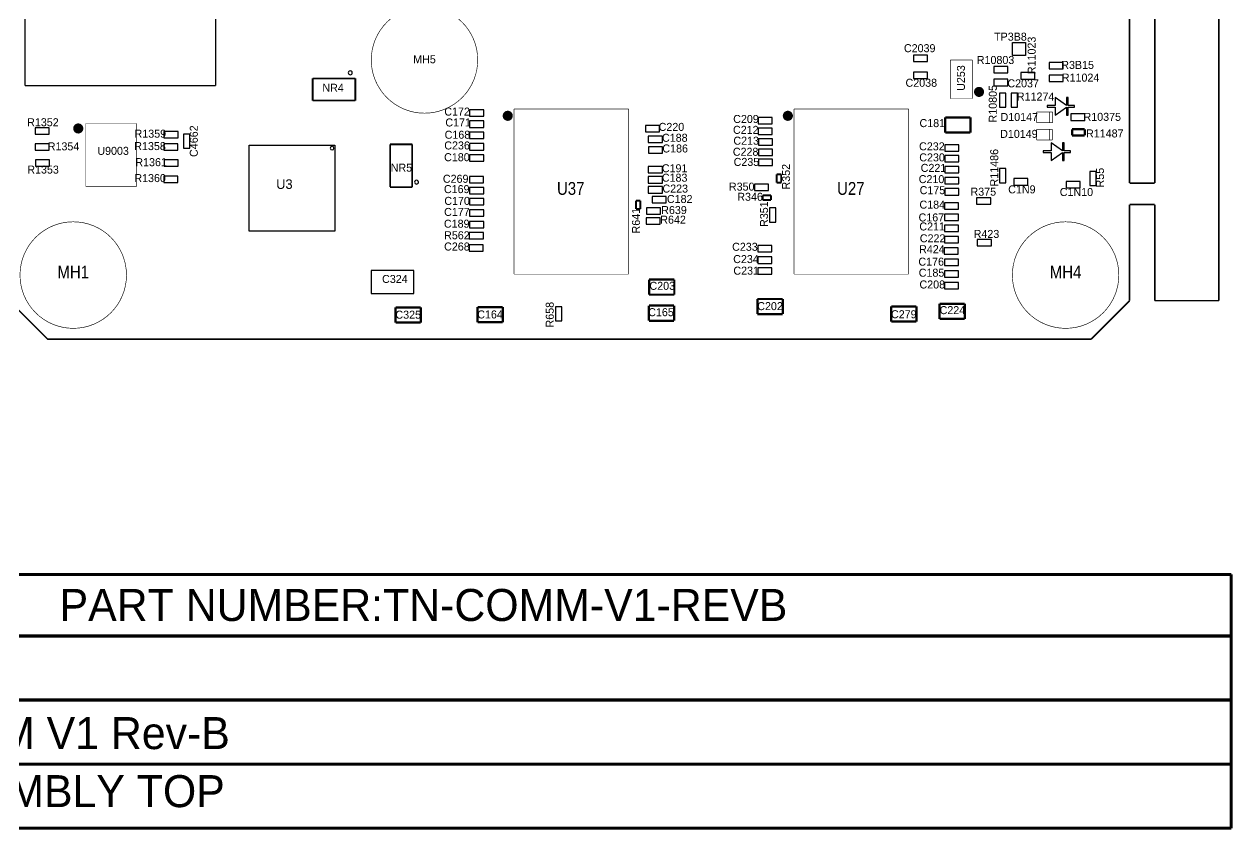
# Model space of a CAD drawing. Extents: x -47 to 97, y -39 to 102.
# Drawn here: x 1.2 to 97.1, y -38.9 to 25 of the extents above; entities that cross this region are included whole.
import ezdxf
from ezdxf.enums import TextEntityAlignment as Align

# ---------------------------------------------------------------- set-up
doc = ezdxf.new("R2010")
doc.units = 0
for name, color, linetype in [('BG_OUTLINE', 254, 'CONTINUOUS'), ('DF_FILM_LABEL_OUTLINE', 85, 'CONTINUOUS'), ('PG_ASSEMBLY_TOP', 111, 'CONTINUOUS'), ('RD_ASSEMBLY_TOP', 142, 'CONTINUOUS')]:
    doc.layers.add(name, color=color, linetype=linetype)

msp = doc.modelspace()

# ---------------------------------------------------------------- linework, layer by layer
at = {"layer": 'BG_OUTLINE', "const_width": 0.127}
for points in [[(95.979996, 3.048), (95.979996, 98.552)], [(88.9, 12.3698), (88.9, 36.7792)], [(90.899996, 12.3698), (90.899996, 36.7792)], [(88.9, 12.3698), (90.899996, 12.3698)], [(88.9, 10.668), (90.899996, 10.668)], [(88.9, 3.048), (88.9, 10.668)], [(90.899996, 3.048), (90.899996, 10.668)], [(3.048, 0), (0, 3.048)], [(88.9, 3.048), (85.852, 0)], [(90.899996, 3.048), (95.979996, 3.048)], [(3.048, 0), (85.852, 0)]]:
    msp.add_lwpolyline(points, dxfattribs=at)
at = {"layer": 'BG_OUTLINE'}
msp.add_lwpolyline([(3.048, -0.000406), (85.851187, -0.000406)], dxfattribs=at)
at = {"layer": 'DF_FILM_LABEL_OUTLINE', "const_width": 0.254}
for points in [[(-46.674227, -18.670727), (96.962773, -18.670727)], [(96.962773, -18.661583), (96.962773, -38.787527)], [(-46.674227, -23.547527), (96.950073, -23.547527)], [(-46.674227, -28.627527), (96.924673, -28.627527)], [(96.962773, -33.707527), (96.962773, -33.669427)], [(-46.674227, -33.707527), (96.962773, -33.707527)], [(96.962773, -38.787527), (-46.674227, -38.787527)]]:
    msp.add_lwpolyline(points, dxfattribs=at)
at = {"layer": 'PG_ASSEMBLY_TOP'}
for points, const_width in [([(1.260704, 20.089393), (1.260704, 34.059393)], 0.1016), ([(16.373704, 33.932393), (16.373704, 20.089393)], 0.1016), ([(76.42799, 22.131706), (74.678007, 22.131706)], 0.050013), ([(74.678007, 22.131706), (74.678007, 19.081699)], 0.050013), ([(76.42799, 19.081699), (76.42799, 22.131706)], 0.050013), ([(16.373704, 20.089393), (1.260704, 20.089393)], 0.1016), ([(27.471141, 20.671257), (24.071123, 20.671257)], 0.1524), ([(24.071123, 20.671257), (24.071123, 18.921247)], 0.1524), ([(27.471141, 18.921247), (27.471141, 20.671257)], 0.1524), ([(24.071123, 18.921247), (27.471141, 18.921247)], 0.1524), ([(40.043887, 18.252491), (40.043887, 5.152492)], 0.050013), ([(49.143895, 18.252491), (40.043887, 18.252491)], 0.050013), ([(49.143895, 5.152492), (49.143895, 18.252491)], 0.050013), ([(62.269091, 18.252491), (62.269091, 5.152492)], 0.050013), ([(71.369098, 18.252491), (62.269091, 18.252491)], 0.050013), ([(71.369098, 5.152492), (71.369098, 18.252491)], 0.050013), ([(74.678007, 19.081699), (76.42799, 19.081699)], 0.050013), ([(76.268707, 17.577206), (74.267111, 17.577206)], 0.180289), ([(74.267111, 17.577206), (74.267111, 16.378504)], 0.180289), ([(76.268707, 16.378504), (76.268707, 17.577206)], 0.180289), ([(82.786296, 18.017312), (81.536311, 18.017312)], 0.050013), ([(81.536311, 18.017312), (81.536311, 17.167403)], 0.050013), ([(82.536309, 18.017312), (82.536309, 17.167403)], 0.050013), ([(82.786296, 17.167403), (82.786296, 18.017312)], 0.050013), ([(10.079838, 17.100321), (6.079846, 17.100321)], 0.050013), ([(6.079846, 17.100321), (6.079846, 12.100331)], 0.050013), ([(10.079838, 12.100331), (10.079838, 17.100321)], 0.050013), ([(74.267111, 16.378504), (76.268707, 16.378504)], 0.180289), ([(82.777635, 16.641978), (81.52765, 16.641978)], 0.050013), ([(81.52765, 16.641978), (81.52765, 15.791993)], 0.050013), ([(81.536311, 17.167403), (82.786296, 17.167403)], 0.050013), ([(82.527648, 16.641978), (82.527648, 15.791993)], 0.050013), ([(82.777635, 15.791993), (82.777635, 16.641978)], 0.050013), ([(85.338691, 16.648557), (84.337881, 16.648557)], 0.180289), ([(84.337881, 16.648557), (84.337881, 16.150768)], 0.180289), ([(85.338691, 16.150768), (85.338691, 16.648557)], 0.180289), ([(30.22407, 15.453182), (30.22407, 12.053189)], 0.1524), ([(31.974053, 15.453182), (30.22407, 15.453182)], 0.1524), ([(31.974053, 12.053189), (31.974053, 15.453182)], 0.1524), ([(81.52765, 15.791993), (82.777635, 15.791993)], 0.050013), ([(84.337881, 16.150768), (85.338691, 16.150768)], 0.180289), ([(61.252405, 13.067995), (60.896805, 13.067995)], 0.1524), ([(60.896805, 13.067995), (60.896805, 12.407595)], 0.1524), ([(60.896805, 12.407595), (61.252405, 12.407595)], 0.1524), ([(61.252405, 12.407595), (61.252405, 13.067995)], 0.1524), ([(6.079846, 12.100331), (10.079838, 12.100331)], 0.050013), ([(30.22407, 12.053189), (31.974053, 12.053189)], 0.1524), ([(50.083009, 10.979912), (49.727409, 10.979912)], 0.1524), ([(49.727409, 10.979912), (49.727409, 10.319512)], 0.1524), ([(50.083009, 10.319512), (50.083009, 10.979912)], 0.1524), ([(60.446107, 11.398809), (59.785707, 11.398809)], 0.1524), ([(59.785707, 11.398809), (59.785707, 11.043209)], 0.1524), ([(59.785707, 11.043209), (60.446107, 11.043209)], 0.1524), ([(60.446107, 11.043209), (60.446107, 11.398809)], 0.1524), ([(49.727409, 10.319512), (50.083009, 10.319512)], 0.1524), ([(40.043887, 5.152492), (49.143895, 5.152492)], 0.050013), ([(52.774494, 4.726305), (50.772898, 4.726305)], 0.180289), ([(50.772898, 4.726305), (50.772898, 3.527603)], 0.180289), ([(52.774494, 3.527603), (52.774494, 4.726305)], 0.180289), ([(62.269091, 5.152492), (71.369098, 5.152492)], 0.050013), ([(50.772898, 3.527603), (52.774494, 3.527603)], 0.180289), ([(61.37369, 3.180004), (59.372094, 3.180004)], 0.180289), ([(59.372094, 3.180004), (59.372094, 1.9812)], 0.180289), ([(61.37369, 1.9812), (61.37369, 3.180004)], 0.180289), ([(75.82281, 2.799994), (73.821188, 2.799994)], 0.180289), ([(73.821188, 2.799994), (73.821188, 1.601191)], 0.180289), ([(75.82281, 1.601191), (75.82281, 2.799994)], 0.180289), ([(32.659701, 2.513406), (30.658105, 2.513406)], 0.180289), ([(30.658105, 2.513406), (30.658105, 1.314602)], 0.180289), ([(32.659701, 1.314602), (32.659701, 2.513406)], 0.180289), ([(39.161999, 2.539492), (37.160403, 2.539492)], 0.180289), ([(37.160403, 2.539492), (37.160403, 1.340688)], 0.180289), ([(39.161999, 1.340688), (39.161999, 2.539492)], 0.180289), ([(52.758492, 2.655697), (50.756896, 2.655697)], 0.180289), ([(50.756896, 2.655697), (50.756896, 1.456893)], 0.180289), ([(52.758492, 1.456893), (52.758492, 2.655697)], 0.180289), ([(59.372094, 1.9812), (61.37369, 1.9812)], 0.180289), ([(71.984159, 2.592781), (69.982537, 2.592781)], 0.180289), ([(69.982537, 2.592781), (69.982537, 1.394003)], 0.180289), ([(71.984159, 1.394003), (71.984159, 2.592781)], 0.180289), ([(30.658105, 1.314602), (32.659701, 1.314602)], 0.180289), ([(37.160403, 1.340688), (39.161999, 1.340688)], 0.180289), ([(50.756896, 1.456893), (52.758492, 1.456893)], 0.180289), ([(69.982537, 1.394003), (71.984159, 1.394003)], 0.180289), ([(73.821188, 1.601191), (75.82281, 1.601191)], 0.180289)]:
    msp.add_lwpolyline(points, dxfattribs=dict(at, const_width=const_width))
for points, const_width in [([(37.175008, 22.142399, 1), (28.724987, 22.142501, 1), (37.175008, 22.142399)], 0.050013), ([(77.153008, 19.606692, 0.99999), (76.753009, 19.606743, 1.00001), (77.153008, 19.606692)], 0.399999), ([(39.756893, 17.709591, 1), (39.356843, 17.709693, 1), (39.756893, 17.709591)], 0.399999), ([(61.982096, 17.709591, 1), (61.582046, 17.709693, 1), (61.982096, 17.709591)], 0.399999), ([(5.676595, 16.706037, 1.000013), (5.276418, 16.706012, 0.999987), (5.676595, 16.706037)], 0.399999), ([(9.305011, 5.08, 1), (0.854989, 5.08, 1), (9.305011, 5.08)], 0.050013), ([(88.045011, 5.08, 1), (79.594989, 5.08, 1), (88.045011, 5.08)], 0.050013)]:
    msp.add_lwpolyline(points, format="xyb", dxfattribs=dict(at, const_width=const_width))
for points in [[(79.611728, 23.515117), (80.627728, 23.515117)], [(79.611728, 22.499117), (79.611728, 23.515117)], [(80.627728, 23.515117), (80.627728, 22.499117)], [(72.873006, 22.520453), (71.755406, 22.520453)], [(71.755406, 22.520453), (71.755406, 22.012453)], [(72.873006, 22.012453), (72.873006, 22.520453)], [(80.627728, 22.499117), (79.611728, 22.499117)], [(71.755406, 22.012453), (72.873006, 22.012453)], [(72.87514, 21.16521), (71.75754, 21.16521)], [(71.75754, 21.16521), (71.75754, 20.65721)], [(72.87514, 20.65721), (72.87514, 21.16521)], [(79.243936, 21.626678), (78.126336, 21.626678)], [(78.126336, 21.626678), (78.126336, 21.118678)], [(78.126336, 21.118678), (79.243936, 21.118678)], [(79.243936, 21.118678), (79.243936, 21.626678)], [(80.274058, 21.132495), (80.274058, 20.624495)], [(81.391658, 21.132495), (80.274058, 21.132495)], [(81.391658, 20.624495), (81.391658, 21.132495)], [(82.520536, 21.950883), (82.520536, 21.442883)], [(83.638136, 21.950883), (82.520536, 21.950883)], [(82.520536, 21.442883), (83.638136, 21.442883)], [(83.638136, 21.442883), (83.638136, 21.950883)], [(71.75754, 20.65721), (72.87514, 20.65721)], [(79.239669, 20.606817), (78.122069, 20.606817)], [(78.122069, 20.606817), (78.122069, 20.098817)], [(79.239669, 20.098817), (79.239669, 20.606817)], [(80.274058, 20.624495), (81.391658, 20.624495)], [(82.521654, 20.927568), (82.521654, 20.419568)], [(83.639254, 20.927568), (82.521654, 20.927568)], [(82.521654, 20.419568), (83.639254, 20.419568)], [(83.639254, 20.419568), (83.639254, 20.927568)], [(78.122069, 20.098817), (79.239669, 20.098817)], [(79.075178, 19.511772), (78.567178, 19.511772)], [(78.567178, 19.511772), (78.567178, 18.394172)], [(79.075178, 18.394172), (79.075178, 19.511772)], [(80.012845, 19.511772), (79.504845, 19.511772)], [(79.504845, 19.511772), (79.504845, 18.394172)], [(80.012845, 18.394172), (80.012845, 19.511772)], [(78.567178, 18.394172), (79.075178, 18.394172)], [(79.504845, 18.394172), (80.012845, 18.394172)], [(82.993586, 18.520969), (82.358586, 18.520969)], [(82.358586, 18.520969), (82.358586, 18.393969)], [(82.358586, 18.393969), (82.993586, 18.393969)], [(83.893584, 18.520969), (82.993586, 19.155969)], [(82.993586, 19.155969), (82.993586, 18.520969)], [(82.993586, 18.393969), (82.993586, 17.758969)], [(82.993586, 17.758969), (83.893584, 18.393969)], [(84.020584, 19.155969), (83.893584, 19.155969)], [(83.893584, 19.155969), (83.893584, 18.520969)], [(83.893584, 18.393969), (83.893584, 17.758969)], [(84.020584, 18.520969), (84.020584, 19.155969)], [(84.528584, 18.520969), (84.020584, 18.520969)], [(84.020584, 17.758969), (84.020584, 18.393969)], [(84.020584, 18.393969), (84.528584, 18.393969)], [(84.528584, 18.393969), (84.528584, 18.520969)], [(37.646508, 18.183403), (36.528908, 18.183403)], [(36.528908, 18.183403), (36.528908, 17.675403)], [(36.528908, 17.675403), (37.646508, 17.675403)], [(37.646508, 17.303293), (36.528908, 17.303293)], [(36.528908, 17.303293), (36.528908, 16.795293)], [(37.646508, 17.675403), (37.646508, 18.183403)], [(37.646508, 16.795293), (37.646508, 17.303293)], [(60.54819, 17.568596), (59.43059, 17.568596)], [(59.43059, 17.568596), (59.43059, 17.060596)], [(60.54819, 17.060596), (60.54819, 17.568596)], [(83.893584, 17.758969), (84.020584, 17.758969)], [(85.348572, 17.853762), (84.230972, 17.853762)], [(84.230972, 17.853762), (84.230972, 17.345762)], [(84.230972, 17.345762), (85.348572, 17.345762)], [(85.348572, 17.345762), (85.348572, 17.853762)], [(2.055368, 16.759326), (2.055368, 16.251326)], [(3.172968, 16.759326), (2.055368, 16.759326)], [(3.172968, 16.251326), (3.172968, 16.759326)], [(12.277344, 16.478707), (12.277344, 15.970707)], [(13.394944, 16.478707), (12.277344, 16.478707)], [(13.394944, 15.970707), (13.394944, 16.478707)], [(36.528908, 16.795293), (37.646508, 16.795293)], [(37.646508, 16.423208), (36.528908, 16.423208)], [(36.528908, 16.423208), (36.528908, 15.915208)], [(37.646508, 15.915208), (37.646508, 16.423208)], [(50.47549, 16.946194), (50.47549, 16.438194)], [(51.59309, 16.946194), (50.47549, 16.946194)], [(50.47549, 16.438194), (51.59309, 16.438194)], [(51.59309, 16.438194), (51.59309, 16.946194)], [(59.43059, 17.060596), (60.54819, 17.060596)], [(60.54819, 16.737508), (59.43059, 16.737508)], [(59.43059, 16.737508), (59.43059, 16.229508)], [(60.54819, 16.229508), (60.54819, 16.737508)], [(2.055368, 16.251326), (3.172968, 16.251326)], [(2.0574, 15.489326), (2.0574, 14.981326)], [(3.175, 15.489326), (2.0574, 15.489326)], [(3.175, 14.981326), (3.175, 15.489326)], [(13.375843, 15.491562), (12.258243, 15.491562)], [(12.258243, 15.491562), (12.258243, 14.983562)], [(12.277344, 15.970707), (13.394944, 15.970707)], [(13.375843, 14.983562), (13.375843, 15.491562)], [(14.331798, 16.261182), (13.823798, 16.261182)], [(13.823798, 16.261182), (13.823798, 15.143582)], [(14.331798, 15.143582), (14.331798, 16.261182)], [(36.528908, 15.915208), (37.646508, 15.915208)], [(37.646508, 15.503703), (36.528908, 15.503703)], [(36.528908, 15.503703), (36.528908, 14.995703)], [(37.646508, 14.995703), (37.646508, 15.503703)], [(50.707493, 16.098901), (50.707493, 15.590901)], [(51.825093, 16.098901), (50.707493, 16.098901)], [(50.707493, 15.590901), (51.825093, 15.590901)], [(51.825093, 15.590901), (51.825093, 16.098901)], [(59.43059, 16.229508), (60.54819, 16.229508)], [(60.562109, 15.892399), (59.444509, 15.892399)], [(59.444509, 15.892399), (59.444509, 15.384399)], [(59.444509, 15.384399), (60.562109, 15.384399)], [(60.562109, 15.384399), (60.562109, 15.892399)], [(74.229316, 15.411983), (74.229316, 14.903983)], [(75.346916, 15.411983), (74.229316, 15.411983)], [(75.346916, 14.903983), (75.346916, 15.411983)], [(83.567245, 14.931746), (82.667246, 15.566746)], [(82.667246, 15.566746), (82.667246, 14.931746)], [(83.694245, 15.566746), (83.567245, 15.566746)], [(83.567245, 15.566746), (83.567245, 14.931746)], [(83.694245, 14.931746), (83.694245, 15.566746)], [(2.0574, 14.981326), (3.175, 14.981326)], [(12.258243, 14.983562), (13.375843, 14.983562)], [(13.823798, 15.143582), (14.331798, 15.143582)], [(36.528908, 14.995703), (37.646508, 14.995703)], [(37.646508, 14.623593), (36.528908, 14.623593)], [(36.528908, 14.623593), (36.528908, 14.115593)], [(37.646508, 14.115593), (37.646508, 14.623593)], [(50.721412, 15.253792), (50.721412, 14.745792)], [(51.839012, 15.253792), (50.721412, 15.253792)], [(50.721412, 14.745792), (51.839012, 14.745792)], [(51.839012, 14.745792), (51.839012, 15.253792)], [(60.562109, 15.0749), (59.444509, 15.0749)], [(59.444509, 15.0749), (59.444509, 14.5669)], [(59.444509, 14.5669), (60.562109, 14.5669)], [(60.562109, 14.5669), (60.562109, 15.0749)], [(74.229316, 14.903983), (75.346916, 14.903983)], [(74.229316, 14.561591), (74.229316, 14.053591)], [(75.346916, 14.561591), (74.229316, 14.561591)], [(75.346916, 14.053591), (75.346916, 14.561591)], [(82.667246, 14.931746), (82.032246, 14.931746)], [(82.032246, 14.931746), (82.032246, 14.804746)], [(82.032246, 14.804746), (82.667246, 14.804746)], [(82.667246, 14.804746), (82.667246, 14.169746)], [(82.667246, 14.169746), (83.567245, 14.804746)], [(83.567245, 14.804746), (83.567245, 14.169746)], [(84.202245, 14.931746), (83.694245, 14.931746)], [(83.694245, 14.169746), (83.694245, 14.804746)], [(83.694245, 14.804746), (84.202245, 14.804746)], [(84.202245, 14.804746), (84.202245, 14.931746)], [(2.07264, 14.219225), (2.07264, 13.711225)], [(3.19024, 14.219225), (2.07264, 14.219225)], [(2.07264, 13.711225), (3.19024, 13.711225)], [(3.19024, 13.711225), (3.19024, 14.219225)], [(12.284964, 14.228877), (12.284964, 13.720877)], [(13.402564, 14.228877), (12.284964, 14.228877)], [(12.284964, 13.720877), (13.402564, 13.720877)], [(13.402564, 13.720877), (13.402564, 14.228877)], [(36.528908, 14.115593), (37.646508, 14.115593)], [(50.707595, 13.688593), (50.707595, 13.180593)], [(51.825195, 13.688593), (50.707595, 13.688593)], [(51.825195, 13.180593), (51.825195, 13.688593)], [(60.562109, 14.271396), (59.444509, 14.271396)], [(59.444509, 14.271396), (59.444509, 13.763396)], [(59.444509, 13.763396), (60.562109, 13.763396)], [(60.562109, 13.763396), (60.562109, 14.271396)], [(74.229316, 14.053591), (75.346916, 14.053591)], [(74.229316, 13.691489), (74.229316, 13.183489)], [(75.346916, 13.691489), (74.229316, 13.691489)], [(75.346916, 13.183489), (75.346916, 13.691489)], [(79.089504, 13.52103), (78.581504, 13.52103)], [(78.581504, 13.52103), (78.581504, 12.40343)], [(79.089504, 12.40343), (79.089504, 13.52103)], [(83.567245, 14.169746), (83.694245, 14.169746)], [(12.269622, 12.93561), (12.269622, 12.42761)], [(13.387222, 12.93561), (12.269622, 12.93561)], [(13.387222, 12.42761), (13.387222, 12.93561)], [(37.645594, 12.903505), (36.527994, 12.903505)], [(36.527994, 12.903505), (36.527994, 12.395505)], [(37.645594, 12.395505), (37.645594, 12.903505)], [(50.707595, 13.180593), (51.825195, 13.180593)], [(50.707595, 12.88509), (50.707595, 12.37709)], [(51.825195, 12.88509), (50.707595, 12.88509)], [(51.825195, 12.37709), (51.825195, 12.88509)], [(74.229316, 13.183489), (75.346916, 13.183489)], [(74.229316, 12.815291), (74.229316, 12.307291)], [(75.346916, 12.815291), (74.229316, 12.815291)], [(75.346916, 12.307291), (75.346916, 12.815291)], [(79.712109, 12.727127), (79.712109, 12.219127)], [(80.829709, 12.727127), (79.712109, 12.727127)], [(80.829709, 12.219127), (80.829709, 12.727127)], [(84.972957, 12.506249), (83.855357, 12.506249)], [(83.855357, 12.506249), (83.855357, 11.998249)], [(84.972957, 11.998249), (84.972957, 12.506249)], [(86.251694, 13.287756), (85.743694, 13.287756)], [(85.743694, 13.287756), (85.743694, 12.170156)], [(86.251694, 12.170156), (86.251694, 13.287756)], [(12.269622, 12.42761), (13.387222, 12.42761)], [(36.527994, 12.395505), (37.645594, 12.395505)], [(37.646508, 12.036704), (36.528908, 12.036704)], [(36.528908, 12.036704), (36.528908, 11.528704)], [(36.528908, 11.528704), (37.646508, 11.528704)], [(37.646508, 11.528704), (37.646508, 12.036704)], [(50.707595, 12.37709), (51.825195, 12.37709)], [(50.707595, 12.095505), (50.707595, 11.587505)], [(51.825195, 12.095505), (50.707595, 12.095505)], [(50.707595, 11.587505), (51.825195, 11.587505)], [(51.825195, 11.587505), (51.825195, 12.095505)], [(59.137906, 12.297461), (59.137906, 11.789461)], [(60.255506, 12.297461), (59.137906, 12.297461)], [(59.137906, 11.789461), (60.255506, 11.789461)], [(60.255506, 11.789461), (60.255506, 12.297461)], [(74.229316, 12.307291), (75.346916, 12.307291)], [(74.229316, 11.934088), (74.229316, 11.426088)], [(75.346916, 11.934088), (74.229316, 11.934088)], [(75.346916, 11.426088), (75.346916, 11.934088)], [(78.581504, 12.40343), (79.089504, 12.40343)], [(79.712109, 12.219127), (80.829709, 12.219127)], [(83.855357, 11.998249), (84.972957, 11.998249)], [(85.743694, 12.170156), (86.251694, 12.170156)], [(37.646508, 11.150092), (36.528908, 11.150092)], [(36.528908, 11.150092), (36.528908, 10.642092)], [(36.528908, 10.642092), (37.646508, 10.642092)], [(37.646508, 10.642092), (37.646508, 11.150092)], [(51.005511, 11.304295), (51.005511, 10.796295)], [(52.123111, 11.304295), (51.005511, 11.304295)], [(51.005511, 10.796295), (52.123111, 10.796295)], [(52.123111, 10.796295), (52.123111, 11.304295)], [(74.216209, 10.813009), (74.216209, 10.305009)], [(75.333809, 10.813009), (74.216209, 10.813009)], [(74.229316, 11.426088), (75.346916, 11.426088)], [(75.333809, 10.305009), (75.333809, 10.813009)], [(76.761442, 11.198657), (76.761442, 10.690657)], [(77.879042, 11.198657), (76.761442, 11.198657)], [(76.761442, 10.690657), (77.879042, 10.690657)], [(77.879042, 10.690657), (77.879042, 11.198657)], [(37.646508, 10.263607), (36.528908, 10.263607)], [(36.528908, 10.263607), (36.528908, 9.755607)], [(36.528908, 9.755607), (37.646508, 9.755607)], [(37.646508, 9.755607), (37.646508, 10.263607)], [(51.651713, 9.618878), (50.534113, 9.618878)], [(50.534113, 9.618878), (50.534113, 9.110878)], [(50.56439, 10.416642), (50.56439, 9.908642)], [(51.68199, 10.416642), (50.56439, 10.416642)], [(50.56439, 9.908642), (51.68199, 9.908642)], [(51.651713, 9.110878), (51.651713, 9.618878)], [(51.68199, 9.908642), (51.68199, 10.416642)], [(60.839909, 10.399065), (60.331909, 10.399065)], [(60.331909, 10.399065), (60.331909, 9.281465)], [(60.839909, 9.281465), (60.839909, 10.399065)], [(74.216209, 10.305009), (75.333809, 10.305009)], [(74.216209, 9.910293), (74.216209, 9.402293)], [(75.333809, 9.910293), (74.216209, 9.910293)], [(75.333809, 9.402293), (75.333809, 9.910293)], [(37.646508, 9.321292), (36.528908, 9.321292)], [(36.528908, 9.321292), (36.528908, 8.813292)], [(36.528908, 8.813292), (37.646508, 8.813292)], [(37.646508, 8.813292), (37.646508, 9.321292)], [(50.534113, 9.110878), (51.651713, 9.110878)], [(60.331909, 9.281465), (60.839909, 9.281465)], [(74.216209, 9.402293), (75.333809, 9.402293)], [(74.216209, 9.033002), (74.216209, 8.525002)], [(75.333809, 9.033002), (74.216209, 9.033002)], [(75.333809, 8.525002), (75.333809, 9.033002)], [(37.621566, 8.461451), (36.503966, 8.461451)], [(36.503966, 8.461451), (36.503966, 7.953451)], [(36.503966, 7.953451), (37.621566, 7.953451)], [(37.621566, 7.953451), (37.621566, 8.461451)], [(74.216209, 8.525002), (75.333809, 8.525002)], [(74.216209, 8.141792), (74.216209, 7.633792)], [(75.333809, 8.141792), (74.216209, 8.141792)], [(75.333809, 7.633792), (75.333809, 8.141792)], [(77.932178, 7.902143), (76.814578, 7.902143)], [(76.814578, 7.902143), (76.814578, 7.394143)], [(77.932178, 7.394143), (77.932178, 7.902143)], [(37.612091, 7.474306), (36.494491, 7.474306)], [(36.494491, 7.474306), (36.494491, 6.966306)], [(36.494491, 6.966306), (37.612091, 6.966306)], [(37.612091, 6.966306), (37.612091, 7.474306)], [(60.513493, 7.435494), (59.395893, 7.435494)], [(59.395893, 7.435494), (59.395893, 6.927494)], [(59.395893, 6.927494), (60.513493, 6.927494)], [(60.513493, 6.927494), (60.513493, 7.435494)], [(75.304701, 7.241438), (74.187101, 7.241438)], [(74.187101, 7.241438), (74.187101, 6.733438)], [(74.187101, 6.733438), (75.304701, 6.733438)], [(74.216209, 7.633792), (75.333809, 7.633792)], [(75.304701, 6.733438), (75.304701, 7.241438)], [(76.814578, 7.394143), (77.932178, 7.394143)], [(60.513493, 6.515887), (59.395893, 6.515887)], [(59.395893, 6.515887), (59.395893, 6.007887)], [(59.395893, 6.007887), (60.513493, 6.007887)], [(60.513493, 6.007887), (60.513493, 6.515887)], [(74.216209, 6.352591), (74.216209, 5.844591)], [(75.333809, 6.352591), (74.216209, 6.352591)], [(74.216209, 5.844591), (75.333809, 5.844591)], [(75.333809, 5.844591), (75.333809, 6.352591)], [(32.112915, 5.449621), (28.709315, 5.449621)], [(28.709315, 5.449621), (28.709315, 3.620821)], [(32.112915, 3.620821), (32.112915, 5.449621)], [(60.513493, 5.648909), (59.395893, 5.648909)], [(59.395893, 5.648909), (59.395893, 5.140909)], [(59.395893, 5.140909), (60.513493, 5.140909)], [(60.513493, 5.140909), (60.513493, 5.648909)], [(74.216209, 5.426812), (74.216209, 4.918812)], [(75.333809, 5.426812), (74.216209, 5.426812)], [(74.216209, 4.918812), (75.333809, 4.918812)], [(75.333809, 4.918812), (75.333809, 5.426812)], [(74.216209, 4.484802), (74.216209, 3.976802)], [(75.333809, 4.484802), (74.216209, 4.484802)], [(74.216209, 3.976802), (75.333809, 3.976802)], [(75.333809, 3.976802), (75.333809, 4.484802)], [(28.709315, 3.620821), (32.112915, 3.620821)], [(43.856656, 2.562962), (43.348656, 2.562962)], [(43.348656, 2.562962), (43.348656, 1.445362)], [(43.856656, 1.445362), (43.856656, 2.562962)], [(43.348656, 1.445362), (43.856656, 1.445362)]]:
    msp.add_lwpolyline(points, dxfattribs=at)
for points in [[(27.224787, 21.120024, 1), (26.906704, 21.120021, 1)], [(25.760604, 15.149881, 1), (25.468555, 15.149881, 1)], [(32.478167, 12.45362, 1), (32.160157, 12.453644, 1)]]:
    msp.add_lwpolyline(points, format="xyb", close=True, dxfattribs=at)
msp.add_lwpolyline([(19.037503, 15.370785), (25.83749, 15.370785), (25.83749, 8.570798), (19.037503, 8.570798)], close=True, dxfattribs=at)

# ---------------------------------------------------------------- texts
at = {"layer": 'DF_FILM_LABEL_OUTLINE'}
for s, p in [('PART NUMBER:TN-COMM-V1-REVB', (3.998773, -22.353727)), ('CARD REF:TowerNode COMM V1 Rev-B', (-45.531227, -32.513727))]:
    msp.add_text(s, height=2.54, dxfattribs=at).set_placement(p)
at = {"layer": 'PG_ASSEMBLY_TOP'}
msp.add_text('ASSEMBLY TOP', height=2.54, dxfattribs=at).set_placement((-9.132316, -37.11763))
at = {"layer": 'RD_ASSEMBLY_TOP'}
for s, p in [('TP3B8', (79.442869, 23.670285)), ('C2039', (72.243899, 22.755047)), ('MH5', (32.949998, 21.875801)), ('R10803', (78.26187, 21.820124)), ('R3B15', (84.775142, 21.426754)), ('NR4', (25.697891, 19.618249)), ('C2038', (72.371204, 20.012355)), ('C2037', (80.453078, 19.968261)), ('R11024', (85.009533, 20.422235)), ('R11274', (81.442662, 18.922086)), ('C172', (35.537038, 17.728692)), ('R1352', (2.67401, 16.881958)), ('C171', (35.621874, 16.866311)), ('C209', (58.460437, 17.142257)), ('C181', (73.243542, 16.813301)), ('D10147', (80.146042, 17.299864)), ('R10375', (86.730027, 17.310405)), ('R1359', (11.196422, 15.974162)), ('C168', (35.565283, 15.89085)), ('C220', (52.544167, 16.51315)), ('C212', (58.446314, 16.279876)), ('D10149', (80.112514, 15.960471)), ('R11487', (86.92957, 15.995421)), ('R1354', (4.308653, 14.969439)), ('R1358', (11.173968, 14.991385)), ('C236', (35.537038, 15.042591)), ('C188', (52.812696, 15.650769)), ('C186', (52.841042, 14.80251)), ('C213', (58.474559, 15.417495)), ('C232', (73.211233, 14.972386)), ('U9003', (8.243621, 14.614144)), ('C180', (35.522916, 14.109598)), ('C228', (58.432192, 14.540992)), ('C230', (73.225355, 14.095882)), ('R1353', (2.686914, 13.127939)), ('R1361', (11.257788, 13.715898)), ('NR5', (31.119877, 13.278714)), ('C191', (52.798574, 13.233298)), ('C235', (58.495794, 13.735202)), ('C221', (73.338538, 13.261746)), ('R1360', (11.18108, 12.453823)), ('C269', (35.423958, 12.399061)), ('C183', (52.798574, 12.483998)), ('C210', (73.182988, 12.371121)), ('C169', (35.508794, 11.579047)), ('C223', (52.848053, 11.621719)), ('R350', (58.121093, 11.777167)), ('R346', (58.785557, 10.971378)), ('C175', (73.253702, 11.494618)), ('R375', (77.290879, 11.374526)), ('C1N9', (80.351478, 11.557737)), ('C1N10', (84.67913, 11.348136)), ('C170', (35.537038, 10.646054)), ('R639', (52.748993, 9.91809)), ('C182', (53.201418, 10.794594)), ('C184', (73.240697, 10.349586)), ('C177', (35.522916, 9.76945)), ('R642', (52.673301, 9.155074)), ('C167', (73.169983, 9.331655)), ('C189', (35.508794, 8.836457)), ('C211', (73.233585, 8.617712)), ('R423', (77.542644, 8.0248)), ('R562', (35.522916, 7.917586)), ('C222', (73.268942, 7.677607)), ('C268', (35.522916, 7.026859)), ('C233', (58.375499, 7.00593)), ('R424', (73.21235, 6.815226)), ('C234', (58.460335, 6.030468)), ('C231', (58.474458, 5.111598)), ('C176', (73.155861, 5.825642)), ('C185', (73.184106, 4.949139)), ('C203', (51.815898, 3.909974)), ('C208', (73.240697, 4.016045)), ('C202', (60.368891, 2.298294)), ('C325', (31.659474, 1.62052)), ('C164', (38.152426, 1.640535)), ('C165', (51.716838, 1.817624)), ('C279', (70.983348, 1.655597)), ('C224', (74.838255, 1.980286))]:
    msp.add_text(s, height=0.635, dxfattribs=at).set_placement(p, align=Align.CENTER)
for s, p in [('R11023', (81.445379, 22.500133)), ('U253', (75.834748, 20.705166)), ('R10805', (78.360727, 18.667578)), ('C4662', (14.962835, 15.698114)), ('R11486', (78.473783, 13.59347)), ('R352', (61.952327, 12.879934)), ('R55', (86.865841, 12.806578)), ('R351', (60.206331, 9.911182)), ('R641', (50.048871, 9.395054)), ('R658', (43.206314, 1.937817))]:
    msp.add_text(s, height=0.635, rotation=90, dxfattribs=at).set_placement(p, align=Align.CENTER)
for s, height, p in [('U3', 0.762, (21.183803, 11.9126)), ('C324', 0.635, (29.58531, 4.453839))]:
    msp.add_text(s, height=height, dxfattribs=at).set_placement(p)
at = {"layer": 'RD_ASSEMBLY_TOP', "width": 0.875}
for s, p in [('U37', (44.553911, 11.442294)), ('U27', (66.779089, 11.442294)), ('MH1', (5.08, 4.8133)), ('MH4', (83.82, 4.8133))]:
    msp.add_text(s, height=1.016, dxfattribs=at).set_placement(p, align=Align.CENTER)

doc.saveas('drawing.dxf')
